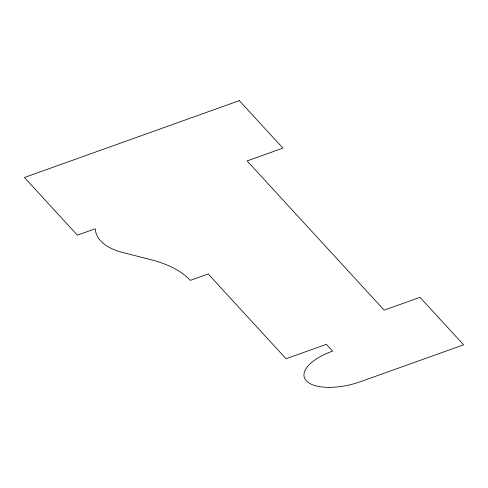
<?xml version="1.0" encoding="UTF-8"?>
<svg xmlns="http://www.w3.org/2000/svg" width="488" height="488" viewBox="0 0 488 488"><rect width="100%" height="100%" fill="white"/><g stroke="black" fill="none" stroke-linecap="round" stroke-linejoin="round"><path stroke-width="0.73" d="M239.309 100.638L24.4 177.498L77.36 235.149L95.264 228.744A99.845 42.669 -14 0 0 123.232 252.644L150.444 259.567A175.424 74.969 -14 0 1 190.271 280.368L208.181 273.963L286.06 358.747L326.356 344.339L332.584 351.122A43.725 18.684 -14 0 0 306.311 380.793A43.725 18.684 -14 0 0 360.62 381.64L463.6 344.815L419.985 297.332L384.172 310.142L247.105 160.924L282.924 148.114L239.309 100.638"/></g></svg>
